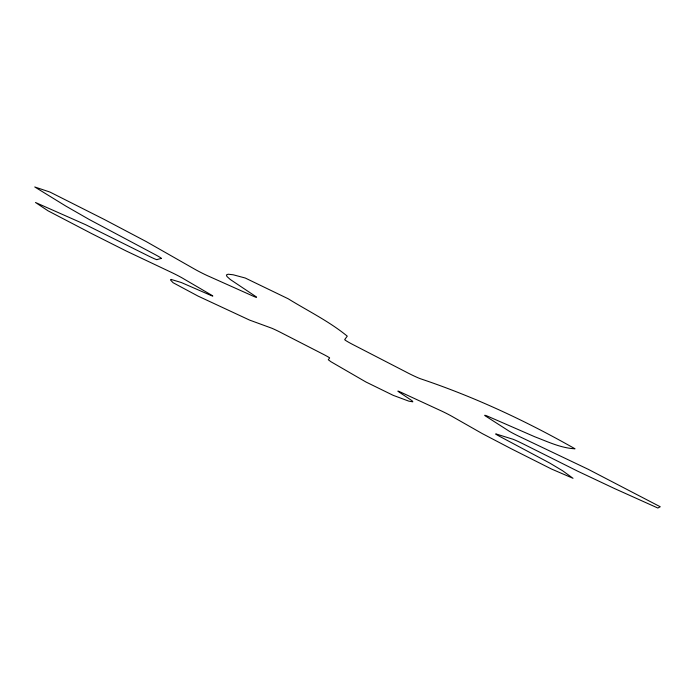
<?xml version="1.0" encoding="UTF-8"?>
<svg xmlns="http://www.w3.org/2000/svg" width="695" height="695" viewBox="0 0 695 695"><rect width="100%" height="100%" fill="white"/><g stroke="black" fill="none" stroke-linecap="round" stroke-linejoin="round"><path stroke-width="1.04" d="M171.092 279.425L170.649 280.163L173.098 282.717L198.032 296.087L249.583 320.091L271.111 327.971A9.695 0.46 26.7 0 1 282.309 333.279L321.246 353.242A9.626 0.46 26.6 0 1 329.612 357.942L328.292 359.758L330.994 361.765L365.909 381.981L393.196 395.342L408.799 401.137L412.856 401.823L412.118 400.772L398.235 391.493A9.765 0.469 26.4 0 1 403.63 393.509L439.231 409.963A9.965 0.487 26.4 0 1 451.837 416.279L482.313 433.619L511.129 448.692L551.526 469.038L573.028 478.308L562.629 470.767L549.815 463.105L500.374 436.755A10.599 0.539 26.2 0 1 496.908 434.236L511.937 438.927A10.998 0.582 26.2 0 1 523.413 444.027L577.823 471.245L614.632 488.602L657.861 508.036L660.25 506.759L588.222 469.299L520.677 437.138A11.832 0.669 26.2 0 1 507.819 430.309L486.761 416.818A12.206 0.721 26.2 0 1 489.115 416.852L534.863 436.808C547.869 441.759 560.943 448.101 575.026 448.796C525.933 420.927 474.32 396.81 420.744 378.853A12.71 0.791 26.4 0 1 405.567 371.747L355.51 345.91A12.797 0.808 26.6 0 1 344.694 339.586L347.265 336.154C329.23 321.351 307.92 310.96 288.121 298.737L245.205 278.009L233.181 274.777L228.099 274.212L226.405 274.968L226.935 276.462L230.28 279.494L255.421 296.287A12.614 0.773 26.9 0 1 250.131 294.784L209.734 276.697A12.362 0.738 27 0 1 194.27 268.939L146.167 241.547L104.398 219.516L49.997 192.081L34.75 186.964L65.825 206.067L89.281 219.524L153.838 253.892A11.615 0.643 27 0 1 161.084 258.471L157.018 259.574A11.198 0.599 27 0 1 148.105 255.777L85.694 224.728L35.488 202.488L48.051 210.828L91.705 233.624L126.116 250.947L171.205 272.292A10.408 0.521 26.9 0 1 183.862 278.938L209.864 294.141A10.095 0.495 26.9 0 1 210.568 295.279L181.395 282.561L171.092 279.425"/></g></svg>
